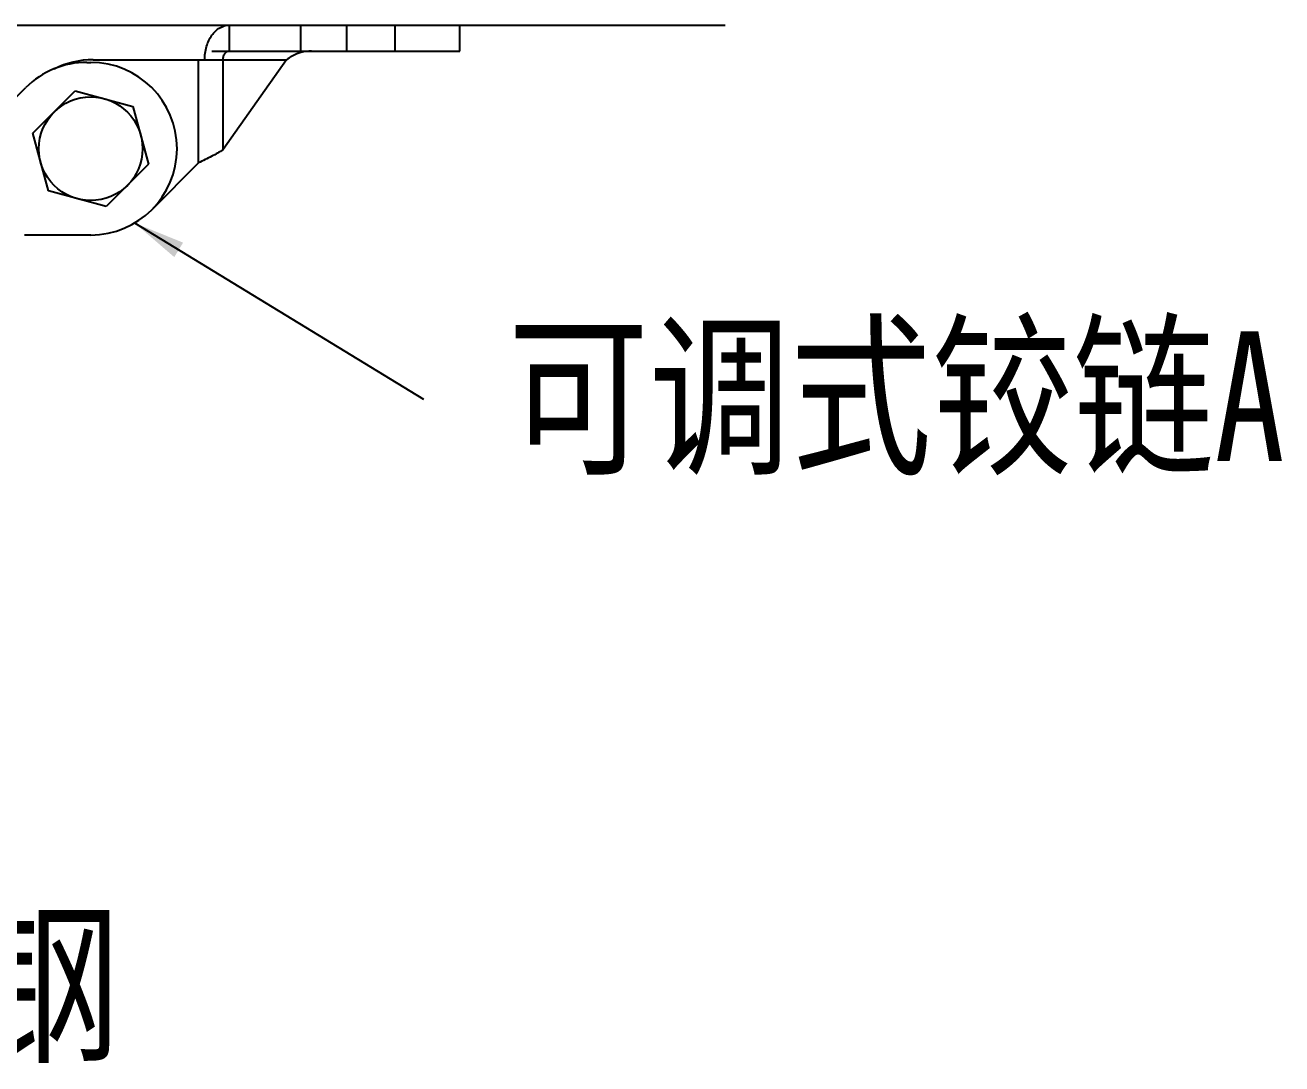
# Model space of a CAD drawing. Extents: x 1036631 to 1215829, y 649019 to 896649.
# Drawn here: x 1137799 to 1140234, y 789562 to 791574 of the extents above; entities that cross this region are included whole.
import ezdxf

# ---------------------------------------------------------------- set-up
doc = ezdxf.new("R2010")
doc.units = 0
doc.header["$LTSCALE"] = 1000
doc.header["$MEASUREMENT"] = 0
doc.layers.add('bz', color=2, linetype='Continuous')
doc.styles.get("Standard").update_dxf_attribs({"font": 'gbenor.shx', "bigfont": 'gbcbig.shx'})
doc.dimstyles.get("Standard").update_dxf_attribs({"dimscale": 100, "dimtxt": 3.5, "dimasz": 1, "dimexe": 2.5, "dimexo": 3, "dimgap": 1.5, "dimtad": 1, "dimdec": 0, "dimzin": 0, "dimdsep": 46, "dimtxsty": 'Standard', "dimblk": 'ARCHTICK', "dimcen": 0.09, "dimadec": 0, "dimazin": 0, "dimtfac": 1, "dimtdec": 0, "dimtix": 1, "dimtmove": 2, "dimatfit": 3, "dimfxl": 1, "dimtolj": 1, "dimtzin": 0, "dimarcsym": 0})

# ---------------------------------------------------------------- blocks, each defined once
blk = doc.blocks.new('gfhhrryyfd')
at = {"linetype": 'Continuous'}
for p, q in [((3691457.4, -1758056.8), (3691457.4, -1758107)), ((3691457.4, -1758056.8), (3691904.2, -1758056.8)), ((3691595.7, -1758056.8), (3691595.7, -1758107)), ((3691684.4, -1758056.8), (3691684.4, -1758107)), ((3691778.8, -1758107), (3691778.8, -1758056.8)), ((3691904.2, -1758107), (3691904.2, -1758056.8)), ((3691424, -1758107), (3691457.4, -1758107)), ((3691457.4, -1758107), (3691904.2, -1758107)), ((3691181.9, -1758128.9), (3691189.2, -1758128.9)), ((3691194.3, -1758123.7), (3691568.8, -1758123.7)), ((3691398.3, -1758323.6), (3691398.3, -1758123.7)), ((3691568.8, -1758123.7), (3691445.6, -1758297.9)), ((3691445.6, -1758297.9), (3691445.6, -1758123.7)), ((3690798.8, -1758442.6), (3691063.6, -1758177.9)), ((3691077.2, -1758266.2), (3691159.2, -1758184.2)), ((3691159.2, -1758184.2), (3691271.1, -1758214.2)), ((3691271.1, -1758214.2), (3691301.1, -1758326.2)), ((3691107.2, -1758378.1), (3691077.2, -1758266.2)), ((3691301.1, -1758326.2), (3691219.2, -1758408.1)), ((3691398.3, -1758323.6), (3691307.5, -1758414.4)), ((3691219.2, -1758408.1), (3691107.2, -1758378.1)), ((3691189.2, -1758463.4), (3691060.8, -1758463.4))]:
    blk.add_line(p, q, dxfattribs=at)
blk.add_circle((3691189.2, -1758296.2), 100.4, dxfattribs=at)
for centre, start, end in [((3691181.9, -1758296.2), 90, 135), ((3691194.3, -1758291), 90, 117.0003), ((3691189.2, -1758296.2), 270, 90)]:
    blk.add_arc(centre, 167.3, start, end, dxfattribs=at)
for points, knots in [([(3691410.1, -1758123.7), (3691410.1, -1758115.1), (3691412.3, -1758098.4), (3691422.3, -1758076.5), (3691437.7, -1758060.9), (3691451.1, -1758056.8), (3691457.4, -1758056.8)], [0, 0, 0, 0, 0.287969, 0.555344, 0.790533, 1, 1, 1, 1]), ([(3691445.6, -1758123.7), (3691445.6, -1758119.6), (3691447.1, -1758112), (3691454.2, -1758107), (3691457.4, -1758107)], [0, 0, 0, 0, 0.55976, 1, 1, 1, 1]), ([(3691596.4, -1758109.9), (3691593.8, -1758110.6), (3691584, -1758114), (3691574.9, -1758119.3), (3691568.8, -1758123.7)], [0, 0, 0, 0, 0.265236, 1, 1, 1, 1]), ([(3691445.6, -1758297.9), (3691438.7, -1758302.7), (3691423, -1758311.6), (3691406.8, -1758319.4), (3691398.3, -1758323.6)], [0, 0, 0, 0, 0.468219, 1, 1, 1, 1])]:
    blk.add_open_spline(points, degree=3, knots=knots, dxfattribs=at)
blk.add_open_spline([(3691616.9, -1758107), (3691610, -1758107), (3691603.1, -1758108), (3691596.4, -1758109.9)], degree=3, dxfattribs=at)
at = {"layer": 'bz'}
blk.add_line((3686795, -1758056.8), (3692418.4, -1758056.8), dxfattribs=at)
at = {"char_height": 250.906, "attachment_point": 1}
for s, insert in [('{\\fSimSun|b0|i0|c134|p2;\\W0.8;可调式铰链A}', (3691996.8, -1758650.2)), ('{\\fSimSun|b0|i0|c134|p2;\\W0.8;C型槽钢}', (3690286.8, -1759789.7))]:
    blk.add_mtext(s, dxfattribs=dict(at, insert=insert))
blk.add_leader([(3691274.3, -1758440.1), (3691833.6, -1758781.2)], dimstyle='Standard', override={"dimgap": 20, "dimtad": 0})

msp = doc.modelspace()

# ---------------------------------------------------------------- block references
at = {"lineweight": -3, "xscale": 0.9999959487468004, "yscale": 0.999995949678123, "zscale": 0.9999959495959999}
msp.add_blockref('gfhhrryyfd', (-2553248, 2549623.7), dxfattribs=at)

doc.saveas('drawing.dxf')
